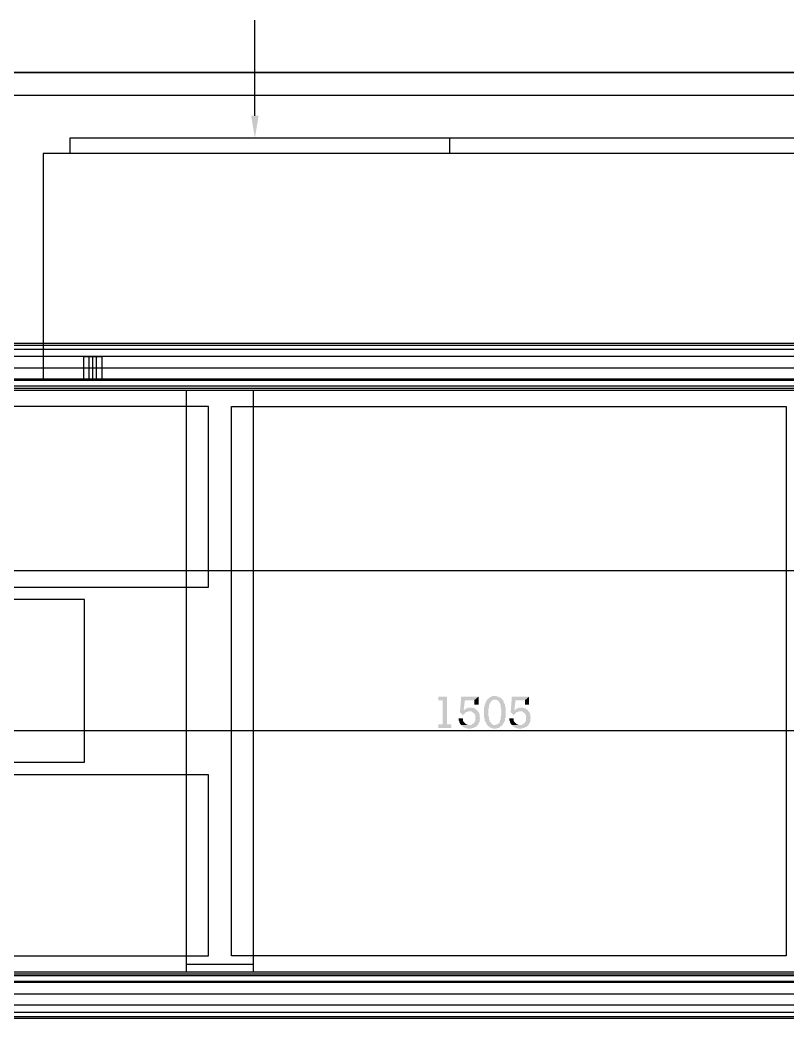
# Model space of a CAD drawing. Header units: feet. Extents: x -99009 to 3252343, y -11094690 to 9035152.
# Drawn here: x 1671163 to 1672013, y -1051568 to -1050460 of the extents above; entities that cross this region are included whole.
import ezdxf

# ---------------------------------------------------------------- set-up
doc = ezdxf.new("R2010")
doc.units = ezdxf.units.FT
doc.linetypes.add('Continous', pattern=[0])
doc.layers.add('BOR', color=6, linetype='Continous')

msp = doc.modelspace()

# ---------------------------------------------------------------- hatches: boundary and pattern name
at = {"layer": 'BOR', "ltscale": 5}
for points in [[(1671635.57548, -1051208.90787), (1671626.00806, -1051208.90787), (1671626.00806, -1051213.00819), (1671630.79177, -1051213.00819), (1671630.79177, -1051239.66028), (1671626.00806, -1051239.66028), (1671626.00806, -1051243.7606), (1671640.35919, -1051243.7606), (1671640.35919, -1051239.66028), (1671635.57548, -1051239.66028)], [(1671670.42821, -1051208.90787), (1671651.29338, -1051208.90787), (1671649.9266, -1051226.67593), (1671650.60999, -1051226.67593), (1671651.29338, -1051227.35932), (1671651.97676, -1051228.0427), (1671652.66015, -1051228.72609), (1671653.34354, -1051229.40948), (1671654.02693, -1051228.72609), (1671654.71031, -1051228.0427), (1671655.3937, -1051227.35932), (1671656.07709, -1051226.67593), (1671656.76047, -1051225.99254), (1671658.12725, -1051225.99254), (1671658.81063, -1051225.30916), (1671669.74483, -1051225.30916), (1671669.06144, -1051224.62577), (1671669.06144, -1051223.94238), (1671654.02693, -1051223.25899), (1671655.3937, -1051213.00819), (1671665.6445, -1051213.00819)], [(1671670.42821, -1051208.90787), (1671665.6445, -1051213.00819), (1671665.6445, -1051217.7919), (1671670.42821, -1051217.7919)], [(1671679.99563, -1051212.3248), (1671679.31224, -1051213.00819), (1671679.31224, -1051213.69158), (1671678.62886, -1051214.37496), (1671678.62886, -1051215.05835), (1671677.94547, -1051215.74174), (1671677.94547, -1051216.42512), (1671677.26208, -1051217.7919), (1671677.26208, -1051219.15867), (1671676.5787, -1051220.52545), (1671676.5787, -1051232.14303), (1671677.26208, -1051233.5098), (1671677.26208, -1051235.55996), (1671677.94547, -1051236.24335), (1671677.94547, -1051236.92673), (1671678.62886, -1051237.61012), (1671679.31224, -1051238.9769), (1671679.31224, -1051239.66028), (1671679.99563, -1051240.34367), (1671680.67902, -1051241.02706), (1671681.36241, -1051241.71044), (1671682.04579, -1051242.39383), (1671682.72918, -1051243.07722), (1671683.41257, -1051243.07722), (1671684.77934, -1051243.7606), (1671685.46273, -1051243.7606), (1671686.14611, -1051244.44399), (1671690.24644, -1051244.44399), (1671690.92982, -1051243.7606), (1671692.97998, -1051243.7606), (1671693.66337, -1051243.07722), (1671694.34676, -1051242.39383), (1671695.03015, -1051241.71044), (1671696.39692, -1051241.02706), (1671697.08031, -1051240.34367), (1671686.8295, -1051240.34367), (1671686.14611, -1051239.66028), (1671685.46273, -1051238.9769), (1671684.77934, -1051238.9769), (1671684.09595, -1051237.61012), (1671683.41257, -1051236.92673), (1671682.72918, -1051236.24335), (1671682.72918, -1051234.87657), (1671682.04579, -1051234.19319), (1671682.04579, -1051231.45964), (1671681.36241, -1051230.09286), (1671681.36241, -1051225.99254), (1671681.36241, -1051222.57561), (1671682.04579, -1051221.20883), (1671682.04579, -1051218.47529), (1671682.72918, -1051217.10851), (1671682.72918, -1051216.42512), (1671683.41257, -1051215.74174), (1671683.41257, -1051215.05835), (1671684.09595, -1051214.37496), (1671684.77934, -1051213.69158), (1671685.46273, -1051213.00819), (1671686.8295, -1051212.3248), (1671688.19628, -1051212.3248)], [(1671688.19628, -1051208.22448), (1671686.14611, -1051208.22448), (1671684.77934, -1051208.90787), (1671684.09595, -1051208.90787), (1671683.41257, -1051209.59125), (1671682.72918, -1051210.27464), (1671681.36241, -1051210.95803), (1671680.67902, -1051211.64142), (1671679.99563, -1051212.3248), (1671690.24644, -1051212.3248), (1671690.92982, -1051213.00819), (1671691.61321, -1051213.00819), (1671692.2966, -1051213.69158), (1671692.97998, -1051214.37496), (1671693.66337, -1051215.74174), (1671694.34676, -1051216.42512), (1671694.34676, -1051217.10851), (1671695.03015, -1051218.47529), (1671695.03015, -1051221.20883), (1671695.71353, -1051222.57561), (1671695.71353, -1051230.09286), (1671695.03015, -1051230.77625), (1671695.03015, -1051234.19319), (1671694.34676, -1051234.87657), (1671694.34676, -1051236.24335), (1671693.66337, -1051236.92673), (1671693.66337, -1051237.61012), (1671692.97998, -1051238.29351), (1671692.2966, -1051238.9769), (1671690.92982, -1051239.66028), (1671690.24644, -1051239.66028), (1671689.56305, -1051240.34367), (1671688.19628, -1051240.34367), (1671697.08031, -1051240.34367), (1671697.08031, -1051239.66028), (1671697.76369, -1051238.9769), (1671698.44708, -1051238.29351), (1671698.44708, -1051237.61012), (1671699.13047, -1051236.92673), (1671699.13047, -1051236.24335), (1671699.81385, -1051234.87657), (1671699.81385, -1051232.82641), (1671700.49724, -1051232.14303), (1671700.49724, -1051225.99254), (1671700.49724, -1051221.20883), (1671699.81385, -1051219.84206), (1671699.81385, -1051217.7919), (1671699.13047, -1051217.10851), (1671699.13047, -1051216.42512), (1671698.44708, -1051215.74174), (1671698.44708, -1051214.37496), (1671697.76369, -1051213.69158), (1671697.76369, -1051213.00819), (1671697.08031, -1051212.3248), (1671696.39692, -1051211.64142), (1671695.71353, -1051210.95803), (1671695.03015, -1051210.27464), (1671694.34676, -1051209.59125), (1671692.97998, -1051209.59125), (1671692.2966, -1051208.90787), (1671691.61321, -1051208.90787), (1671690.24644, -1051208.22448), (1671689.56305, -1051208.22448)], [(1671726.46595, -1051208.90787), (1671707.33111, -1051208.90787), (1671705.96434, -1051226.67593), (1671706.64772, -1051226.67593), (1671707.33111, -1051227.35932), (1671708.0145, -1051228.0427), (1671708.69789, -1051228.72609), (1671709.38127, -1051229.40948), (1671710.06466, -1051228.72609), (1671710.74805, -1051228.0427), (1671711.43143, -1051227.35932), (1671712.11482, -1051226.67593), (1671712.79821, -1051225.99254), (1671714.16498, -1051225.99254), (1671714.84837, -1051225.30916), (1671725.78256, -1051225.30916), (1671725.09917, -1051224.62577), (1671725.09917, -1051223.94238), (1671710.06466, -1051223.25899), (1671711.43143, -1051213.00819), (1671721.68224, -1051213.00819)], [(1671726.46595, -1051208.90787), (1671721.68224, -1051213.00819), (1671721.68224, -1051217.7919), (1671726.46595, -1051217.7919)], [(1671669.74483, -1051225.30916), (1671660.8608, -1051225.30916), (1671662.91096, -1051225.30916), (1671663.59434, -1051225.99254), (1671664.27773, -1051226.67593), (1671665.6445, -1051227.35932), (1671666.32789, -1051228.72609), (1671667.01128, -1051229.40948), (1671667.01128, -1051235.55996), (1671666.32789, -1051236.24335), (1671665.6445, -1051237.61012), (1671664.96112, -1051238.29351), (1671664.27773, -1051238.9769), (1671662.91096, -1051239.66028), (1671662.22757, -1051240.34367), (1671651.29338, -1051240.34367), (1671651.97676, -1051241.02706), (1671652.66015, -1051241.71044), (1671653.34354, -1051242.39383), (1671654.02693, -1051243.07722), (1671654.71031, -1051243.07722), (1671656.07709, -1051243.7606), (1671656.76047, -1051243.7606), (1671658.12725, -1051244.44399), (1671662.22757, -1051244.44399), (1671662.91096, -1051243.7606), (1671664.96112, -1051243.7606), (1671665.6445, -1051243.07722), (1671667.01128, -1051242.39383), (1671667.69467, -1051242.39383), (1671668.37805, -1051241.71044), (1671669.06144, -1051241.02706), (1671669.74483, -1051240.34367), (1671670.42821, -1051238.9769), (1671671.1116, -1051238.29351), (1671671.1116, -1051237.61012), (1671671.79499, -1051236.92673), (1671671.79499, -1051233.5098), (1671672.47837, -1051232.82641), (1671671.79499, -1051231.45964), (1671671.79499, -1051228.72609), (1671671.1116, -1051227.35932), (1671671.1116, -1051226.67593), (1671670.42821, -1051225.99254)], [(1671661.54418, -1051221.20883), (1671658.81063, -1051221.20883), (1671658.12725, -1051221.89222), (1671656.76047, -1051221.89222), (1671656.07709, -1051222.57561), (1671655.3937, -1051223.25899), (1671654.02693, -1051223.25899), (1671669.06144, -1051223.94238), (1671667.69467, -1051223.25899), (1671667.01128, -1051222.57561), (1671666.32789, -1051221.89222), (1671665.6445, -1051221.89222), (1671664.27773, -1051221.20883), (1671662.22757, -1051221.20883)], [(1671725.78256, -1051225.30916), (1671716.89853, -1051225.30916), (1671718.94869, -1051225.30916), (1671719.63208, -1051225.99254), (1671720.31546, -1051226.67593), (1671721.68224, -1051227.35932), (1671722.36563, -1051228.72609), (1671723.04901, -1051229.40948), (1671723.04901, -1051235.55996), (1671722.36563, -1051236.24335), (1671721.68224, -1051237.61012), (1671720.99885, -1051238.29351), (1671720.31546, -1051238.9769), (1671718.94869, -1051239.66028), (1671718.2653, -1051240.34367), (1671707.33111, -1051240.34367), (1671708.0145, -1051241.02706), (1671708.69789, -1051241.71044), (1671709.38127, -1051242.39383), (1671710.06466, -1051243.07722), (1671710.74805, -1051243.07722), (1671712.11482, -1051243.7606), (1671712.79821, -1051243.7606), (1671714.16498, -1051244.44399), (1671718.2653, -1051244.44399), (1671718.94869, -1051243.7606), (1671720.99885, -1051243.7606), (1671721.68224, -1051243.07722), (1671723.04901, -1051242.39383), (1671723.7324, -1051242.39383), (1671724.41579, -1051241.71044), (1671725.09917, -1051241.02706), (1671725.78256, -1051240.34367), (1671726.46595, -1051238.9769), (1671727.14933, -1051238.29351), (1671727.14933, -1051237.61012), (1671727.83272, -1051236.92673), (1671727.83272, -1051233.5098), (1671728.51611, -1051232.82641), (1671727.83272, -1051231.45964), (1671727.83272, -1051228.72609), (1671727.14933, -1051227.35932), (1671727.14933, -1051226.67593), (1671726.46595, -1051225.99254)], [(1671717.58192, -1051221.20883), (1671714.84837, -1051221.20883), (1671714.16498, -1051221.89222), (1671712.79821, -1051221.89222), (1671712.11482, -1051222.57561), (1671711.43143, -1051223.25899), (1671710.06466, -1051223.25899), (1671725.09917, -1051223.94238), (1671723.7324, -1051223.25899), (1671723.04901, -1051222.57561), (1671722.36563, -1051221.89222), (1671721.68224, -1051221.89222), (1671720.31546, -1051221.20883), (1671718.2653, -1051221.20883)], [(1671652.66015, -1051232.82641), (1671648.55983, -1051232.82641), (1671648.55983, -1051235.55996), (1671649.24322, -1051236.24335), (1671649.24322, -1051237.61012), (1671649.9266, -1051238.29351), (1671649.9266, -1051238.9769), (1671650.60999, -1051239.66028), (1671651.29338, -1051240.34367), (1671660.17741, -1051240.34367), (1671658.81063, -1051240.34367), (1671657.44386, -1051239.66028), (1671656.76047, -1051239.66028), (1671656.07709, -1051238.9769), (1671655.3937, -1051238.29351), (1671654.71031, -1051237.61012), (1671654.02693, -1051236.92673), (1671653.34354, -1051235.55996), (1671653.34354, -1051233.5098)], [(1671708.69789, -1051232.82641), (1671704.59756, -1051232.82641), (1671704.59756, -1051235.55996), (1671705.28095, -1051236.24335), (1671705.28095, -1051237.61012), (1671705.96434, -1051238.29351), (1671705.96434, -1051238.9769), (1671706.64772, -1051239.66028), (1671707.33111, -1051240.34367), (1671716.21514, -1051240.34367), (1671714.84837, -1051240.34367), (1671713.48159, -1051239.66028), (1671712.79821, -1051239.66028), (1671712.11482, -1051238.9769), (1671711.43143, -1051238.29351), (1671710.74805, -1051237.61012), (1671710.06466, -1051236.92673), (1671709.38127, -1051235.55996), (1671709.38127, -1051233.5098)]]:
    msp.add_hatch(color=3, dxfattribs=at).paths.add_polyline_path(points)

# ---------------------------------------------------------------- linework, layer by layer
at = {"layer": 'BOR', "color": 3, "ltscale": 5, "elevation": -86}
for points in [[(1671423.04212, -1050565.80336), (1671423.04212, -1050459.87838)], [(1669952.39331, -1050543.25159), (1672405.75262, -1050543.25159)], [(1671218.70941, -1050607.48997), (1671218.70941, -1050590.40529), (1672058.59203, -1050590.40529), (1672058.59203, -1050607.48997)], [(1671638.30902, -1050590.40529), (1671638.30902, -1050607.48997)], [(1672405.75262, -1050832.32429), (1669952.39331, -1050832.32429)], [(1671239.21102, -1050832.32429), (1671239.21102, -1050857.60961)], [(1671243.31134, -1050832.32429), (1671243.31134, -1050857.60961)], [(1671247.41166, -1050832.32429), (1671247.41166, -1050857.60961)], [(1672405.75262, -1050845.30864), (1669952.39331, -1050845.30864)], [(1672405.75262, -1050857.60961), (1669952.39331, -1050857.60961)], [(1670328.93954, -1051069.45958), (1672029.20639, -1051069.45958)], [(1671234.42731, -1051281.30955), (1671234.42731, -1051101.57877)], [(1670934.42042, -1051246.49415), (1672419.42036, -1051246.49415)], [(1671421.67535, -1051505.46048), (1671347.18617, -1051505.46048)], [(1672405.75262, -1051525.2787), (1669952.39331, -1051525.2787)], [(1672405.75262, -1051538.26306), (1669952.39331, -1051538.26306)], [(1672405.75262, -1051550.56402), (1669952.39331, -1051550.56402)]]:
    msp.add_lwpolyline(points, dxfattribs=at)
for points in [[(1672430.35455, -1050517.96627), (1669927.10799, -1050517.96627), (1669927.10799, -1052164.92893), (1672430.35455, -1052164.92893)], [(1669927.35455, -1050517.96627), (1672430.35455, -1050517.96627), (1672430.35455, -1052164.96627), (1669927.35455, -1052164.96627)], [(1672088.66105, -1050857.60961), (1672088.66105, -1050607.48997), (1671188.64038, -1050607.48997), (1671188.64038, -1050857.60961)], [(1672080.46041, -1050817.97316), (1670277.68552, -1050817.97316), (1670277.68552, -1051564.91515), (1672080.46041, -1051564.91515)], [(1672078.41025, -1050820.02332), (1670279.73568, -1050820.02332), (1670279.73568, -1051562.86499), (1672078.41025, -1051562.86499)], [(1670284.51939, -1050824.80703), (1670284.51939, -1051558.08128), (1672073.62654, -1051558.08128), (1672073.62654, -1050824.80703)], [(1671253.56215, -1050857.60961), (1671233.74392, -1050857.60961), (1671233.74392, -1050832.32429), (1671253.56215, -1050832.32429)], [(1672039.45719, -1051523.91193), (1672039.45719, -1050858.97638), (1670318.68874, -1050858.97638), (1670318.68874, -1051523.91193)], [(1672033.30671, -1051517.76145), (1672033.30671, -1050865.12687), (1670324.15583, -1050865.12687), (1670324.15583, -1051517.76145)], [(1672031.25655, -1051515.71128), (1672031.25655, -1050867.86041), (1670326.88938, -1050867.86041), (1670326.88938, -1051515.71128)], [(1672029.20639, -1051513.66112), (1672029.20639, -1050869.91057), (1670328.93954, -1050869.91057), (1670328.93954, -1051513.66112)], [(1671421.67535, -1051513.66112), (1671421.67535, -1050869.91057), (1671347.18617, -1050869.91057), (1671347.18617, -1051513.66112)], [(1671371.7881, -1051087.91103), (1671371.7881, -1050887.67864), (1670346.70761, -1050887.67864), (1670346.70761, -1051087.91103)], [(1672010.75494, -1051495.89306), (1671397.07342, -1051495.89306), (1671397.07342, -1050887.67864), (1672010.75494, -1050887.67864)], [(1671234.42731, -1051281.30955), (1671234.42731, -1051101.57877), (1671096.38314, -1051101.57877), (1671096.38314, -1051281.30955)], [(1671371.7881, -1051495.89306), (1671371.7881, -1051295.66067), (1670346.70761, -1051295.66067), (1670346.70761, -1051495.89306)]]:
    msp.add_lwpolyline(points, close=True, dxfattribs=at)
at = {"layer": 'BOR', "color": 3, "ltscale": 5}
msp.add_solid([(1671427.14244, -1050565.80336, -86), (1671423.04212, -1050590.40529, -86), (1671418.9418, -1050565.80336, -86)], dxfattribs=at)

doc.saveas('drawing.dxf')
